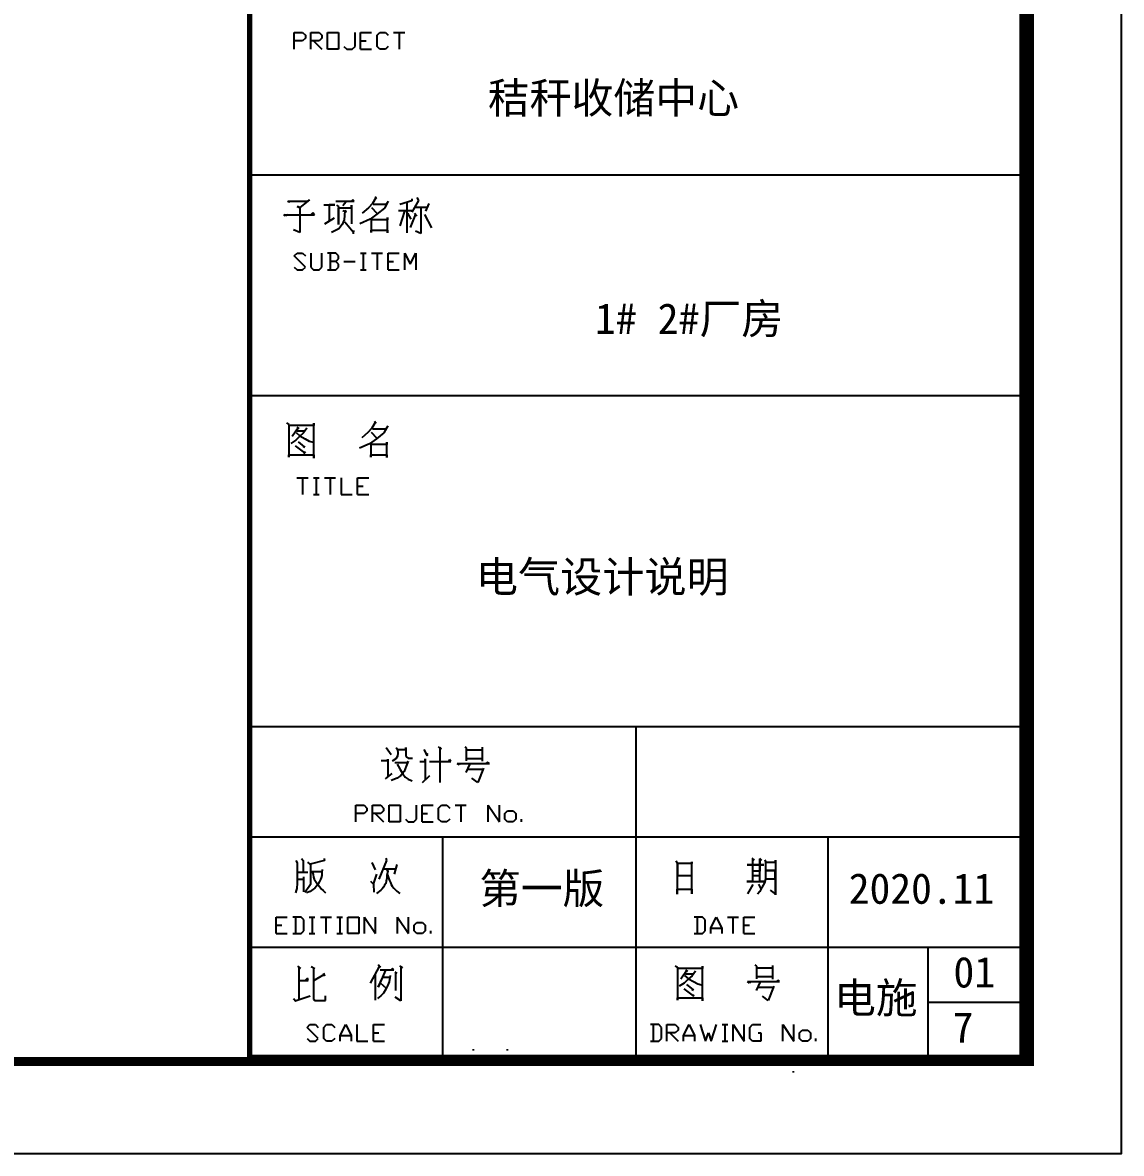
# Model space of a CAD drawing. Extents: x 12152 to 491505, y 111028 to 412681.
# Drawn here: x 74898 to 86846, y 329535 to 341833 of the extents above; entities that cross this region are included whole.
import ezdxf

# ---------------------------------------------------------------- set-up
doc = ezdxf.new("R2010")
doc.units = 0
doc.header["$LTSCALE"] = 1000
doc.header["$MEASUREMENT"] = 0
for name, color, linetype in [('PUB_TITLE', 4, 'Continuous'), ('TEL_TITLE', 7, 'Continuous'), ('TK', 7, 'Continuous')]:
    doc.layers.add(name, color=color, linetype=linetype)
doc.styles.add('图签2', font='', dxfattribs={"height": 1000})
doc.styles.get('图签2').set_extended_font_data('SimSun')

# ---------------------------------------------------------------- blocks, each defined once
blk = doc.blocks.new('A$C79205BDE')
at = {"layer": 'PUB_TITLE'}
for p, q in [((430, 9314), (505, 9314)), ((430, 9164), (430, 9314)), ((505, 9239), (430, 9239)), ((505, 9314), (530, 9289)), ((530, 9264), (505, 9239)), ((530, 9289), (530, 9264)), ((580, 9314), (655, 9314)), ((580, 9164), (580, 9314)), ((655, 9239), (580, 9239)), ((605, 9239), (680, 9164)), ((655, 9314), (680, 9289)), ((680, 9264), (655, 9239)), ((680, 9289), (680, 9264)), ((730, 9314), (830, 9314)), ((730, 9164), (730, 9314)), ((830, 9314), (830, 9164)), ((980, 9189), (980, 9314)), ((1030, 9314), (1130, 9314)), ((1030, 9164), (1030, 9314)), ((1030, 9239), (1080, 9239)), ((1180, 9289), (1205, 9314)), ((1180, 9189), (1180, 9289)), ((1205, 9314), (1255, 9314)), ((1255, 9314), (1280, 9289)), ((1330, 9314), (1430, 9314)), ((1380, 9314), (1380, 9164)), ((830, 9164), (730, 9164)), ((880, 9189), (905, 9164)), ((905, 9164), (955, 9164)), ((955, 9164), (980, 9189)), ((1030, 9164), (1130, 9164)), ((1205, 9164), (1180, 9189)), ((1255, 9164), (1205, 9164)), ((1280, 9189), (1255, 9164)), ((25, 8025), (7025, 8025)), ((567, 7799), (479, 7729)), ((553, 7785), (567, 7799)), ((959, 7799), (948, 7785)), ((973, 7785), (959, 7799)), ((1169, 7816), (1137, 7764)), ((1162, 7827), (1176, 7809)), ((1176, 7809), (1169, 7816)), ((1494, 7806), (1494, 7788)), ((1554, 7792), (1494, 7687)), ((1540, 7820), (1554, 7792)), ((371, 7785), (553, 7785)), ((381, 7774), (371, 7785)), ((392, 7785), (381, 7774)), ((455, 7739), (479, 7729)), ((479, 7729), (455, 7739)), ((479, 7729), (479, 7501)), ((696, 7753), (798, 7753)), ((745, 7753), (745, 7606)), ((798, 7753), (745, 7753)), ((805, 7785), (973, 7785)), ((812, 7750), (829, 7739)), ((829, 7739), (829, 7575)), ((829, 7725), (948, 7725)), ((829, 7575), (829, 7725)), ((899, 7781), (871, 7743)), ((871, 7701), (903, 7690)), ((889, 7697), (882, 7617)), ((903, 7690), (889, 7697)), ((948, 7750), (948, 7582)), ((948, 7725), (948, 7750)), ((1102, 7725), (1046, 7676)), ((1137, 7764), (1102, 7725)), ((1130, 7729), (1179, 7676)), ((1144, 7760), (1263, 7760)), ((1246, 7722), (1179, 7669)), ((1281, 7785), (1246, 7722)), ((1263, 7760), (1281, 7785)), ((1375, 7701), (1494, 7701)), ((1494, 7788), (1386, 7757)), ((1428, 7694), (1386, 7561)), ((1449, 7774), (1449, 7498)), ((1515, 7732), (1638, 7732)), ((1575, 7732), (1575, 7494)), ((1648, 7764), (1620, 7694)), ((336, 7662), (612, 7662)), ((350, 7652), (336, 7662)), ((367, 7666), (350, 7652)), ((598, 7680), (584, 7666)), ((612, 7662), (598, 7680)), ((707, 7582), (794, 7634)), ((745, 7606), (707, 7582)), ((882, 7617), (864, 7575)), ((889, 7599), (962, 7508)), ((1116, 7624), (1025, 7582)), ((1179, 7669), (1116, 7624)), ((1120, 7634), (1127, 7627)), ((1127, 7627), (1127, 7501)), ((1274, 7617), (1134, 7617)), ((1274, 7638), (1274, 7617)), ((1274, 7498), (1274, 7638)), ((1456, 7676), (1487, 7624)), ((1529, 7669), (1480, 7547)), ((1519, 7676), (1540, 7652)), ((1610, 7666), (1673, 7543)), ((479, 7501), (423, 7526)), ((833, 7536), (766, 7501)), ((864, 7575), (833, 7536)), ((966, 7519), (962, 7491)), ((962, 7508), (966, 7519)), ((1127, 7522), (1274, 7522)), ((1127, 7501), (1127, 7522)), ((1274, 7522), (1274, 7498)), ((1575, 7494), (1529, 7515)), ((430, 7289), (455, 7314)), ((530, 7189), (430, 7289)), ((455, 7314), (505, 7314)), ((505, 7314), (530, 7289)), ((580, 7314), (580, 7189)), ((680, 7189), (680, 7314)), ((805, 7314), (730, 7314)), ((755, 7314), (755, 7164)), ((830, 7289), (805, 7314)), ((830, 7264), (830, 7289)), ((1030, 7314), (1080, 7314)), ((1055, 7314), (1055, 7164)), ((1130, 7314), (1230, 7314)), ((1180, 7314), (1180, 7164)), ((1280, 7314), (1380, 7314)), ((1280, 7164), (1280, 7314)), ((1430, 7314), (1480, 7214)), ((1430, 7164), (1430, 7314)), ((1480, 7214), (1530, 7314)), ((1530, 7314), (1530, 7164)), ((430, 7189), (455, 7164)), ((505, 7164), (530, 7189)), ((580, 7189), (605, 7164)), ((655, 7164), (680, 7189)), ((805, 7239), (755, 7239)), ((805, 7239), (830, 7264)), ((830, 7214), (805, 7239)), ((805, 7164), (830, 7189)), ((830, 7189), (830, 7214)), ((880, 7239), (980, 7239)), ((1280, 7239), (1330, 7239)), ((455, 7164), (505, 7164)), ((605, 7164), (655, 7164)), ((730, 7164), (805, 7164)), ((1030, 7164), (1080, 7164)), ((1280, 7164), (1380, 7164)), ((25, 6025), (7025, 6025)), ((359, 5777), (380, 5763)), ((380, 5763), (380, 5465)), ((607, 5752), (380, 5752)), ((607, 5773), (607, 5752)), ((607, 5458), (607, 5773)), ((1164, 5780), (1132, 5728)), ((1157, 5791), (1171, 5773)), ((1171, 5773), (1164, 5780)), ((1276, 5749), (1241, 5686)), ((1258, 5724), (1276, 5749)), ((464, 5731), (411, 5654)), ((474, 5651), (443, 5619)), ((446, 5689), (481, 5658)), ((453, 5738), (471, 5724)), ((453, 5703), (523, 5703)), ((471, 5724), (464, 5731)), ((513, 5686), (474, 5651)), ((481, 5658), (527, 5633)), ((544, 5728), (513, 5686)), ((523, 5703), (544, 5728)), ((1097, 5689), (1041, 5640)), ((1132, 5728), (1097, 5689)), ((1125, 5693), (1174, 5640)), ((1139, 5724), (1258, 5724)), ((1241, 5686), (1174, 5633)), ((443, 5619), (397, 5591)), ((439, 5567), (523, 5504)), ((464, 5605), (520, 5560)), ((523, 5567), (513, 5549)), ((520, 5560), (523, 5567)), ((527, 5633), (565, 5612)), ((565, 5612), (600, 5602)), ((1111, 5588), (1020, 5546)), ((1174, 5633), (1111, 5588)), ((1115, 5598), (1122, 5591)), ((1122, 5591), (1122, 5465)), ((1269, 5581), (1129, 5581)), ((1269, 5602), (1269, 5581)), ((1269, 5462), (1269, 5602)), ((380, 5486), (607, 5486)), ((380, 5465), (380, 5486)), ((530, 5514), (516, 5497)), ((523, 5504), (530, 5514)), ((607, 5486), (607, 5458)), ((1122, 5486), (1269, 5486)), ((1122, 5465), (1122, 5486)), ((1269, 5486), (1269, 5462)), ((454, 5278), (554, 5278)), ((504, 5278), (504, 5128)), ((604, 5278), (654, 5278)), ((629, 5278), (629, 5128)), ((704, 5278), (804, 5278)), ((754, 5278), (754, 5128)), ((854, 5278), (854, 5128)), ((1004, 5278), (1104, 5278)), ((1004, 5128), (1004, 5278)), ((604, 5128), (654, 5128)), ((854, 5128), (954, 5128)), ((1004, 5203), (1054, 5203)), ((1004, 5128), (1104, 5128)), ((25, 3025), (7025, 3025)), ((3524, 3025), (3524, 25)), ((1263, 2833), (1309, 2770)), ((1354, 2833), (1365, 2816)), ((1365, 2816), (1368, 2784)), ((1368, 2784), (1365, 2756)), ((1368, 2816), (1442, 2816)), ((1442, 2833), (1442, 2760)), ((1442, 2816), (1442, 2833)), ((1603, 2816), (1634, 2760)), ((1641, 2770), (1620, 2781)), ((1634, 2760), (1641, 2770)), ((1732, 2844), (1760, 2819)), ((1750, 2833), (1750, 2518)), ((1760, 2819), (1750, 2833)), ((1974, 2840), (1988, 2830)), ((1984, 2812), (2128, 2812)), ((1988, 2830), (1988, 2714)), ((2131, 2837), (2131, 2711)), ((1218, 2718), (1277, 2718)), ((1277, 2728), (1277, 2571)), ((1277, 2718), (1277, 2728)), ((1351, 2732), (1316, 2711)), ((1340, 2697), (1456, 2697)), ((1365, 2756), (1351, 2732)), ((1361, 2683), (1375, 2662)), ((1445, 2665), (1424, 2616)), ((1442, 2760), (1449, 2746)), ((1463, 2711), (1445, 2665)), ((1449, 2746), (1463, 2739)), ((1456, 2697), (1463, 2711)), ((1463, 2739), (1501, 2739)), ((1568, 2707), (1617, 2707)), ((1617, 2732), (1617, 2539)), ((1617, 2707), (1617, 2732)), ((1655, 2707), (1848, 2707)), ((1837, 2725), (1827, 2707)), ((1848, 2707), (1837, 2725)), ((1907, 2690), (2198, 2690)), ((1925, 2676), (1907, 2690)), ((1932, 2686), (1925, 2676)), ((1984, 2735), (2128, 2735)), ((2019, 2686), (1984, 2609)), ((2180, 2700), (2163, 2686)), ((2198, 2690), (2180, 2700)), ((1256, 2550), (1316, 2599)), ((1277, 2571), (1256, 2550)), ((1396, 2581), (1361, 2557)), ((1375, 2662), (1389, 2634)), ((1389, 2634), (1414, 2595)), ((1424, 2616), (1396, 2581)), ((1414, 2595), (1435, 2567)), ((1435, 2567), (1463, 2546)), ((1592, 2518), (1659, 2581)), ((1995, 2637), (2131, 2637)), ((2145, 2648), (2093, 2518)), ((1361, 2557), (1309, 2536)), ((1463, 2546), (1498, 2532)), ((2093, 2518), (2040, 2557)), ((988, 2311), (1063, 2311)), ((988, 2161), (988, 2311)), ((1063, 2311), (1088, 2286)), ((1088, 2261), (1063, 2236)), ((1088, 2286), (1088, 2261)), ((1138, 2311), (1213, 2311)), ((1138, 2161), (1138, 2311)), ((1213, 2311), (1238, 2286)), ((1238, 2261), (1213, 2236)), ((1238, 2286), (1238, 2261)), ((1288, 2311), (1388, 2311)), ((1288, 2161), (1288, 2311)), ((1388, 2311), (1388, 2161)), ((1538, 2186), (1538, 2311)), ((1588, 2311), (1688, 2311)), ((1588, 2161), (1588, 2311)), ((1738, 2286), (1763, 2311)), ((1738, 2186), (1738, 2286)), ((1763, 2311), (1813, 2311)), ((1813, 2311), (1838, 2286)), ((1888, 2311), (1988, 2311)), ((1938, 2311), (1938, 2161)), ((2188, 2311), (2288, 2161)), ((2188, 2161), (2188, 2311)), ((2288, 2161), (2288, 2311)), ((2338, 2236), (2363, 2261)), ((2363, 2261), (2413, 2261)), ((2413, 2261), (2438, 2236)), ((1063, 2236), (988, 2236)), ((1213, 2236), (1138, 2236)), ((1163, 2236), (1238, 2161)), ((1388, 2161), (1288, 2161)), ((1438, 2186), (1463, 2161)), ((1463, 2161), (1513, 2161)), ((1513, 2161), (1538, 2186)), ((1588, 2236), (1638, 2236)), ((1588, 2161), (1688, 2161)), ((1763, 2161), (1738, 2186)), ((1813, 2161), (1763, 2161)), ((1838, 2186), (1813, 2161)), ((2338, 2186), (2338, 2236)), ((2363, 2161), (2338, 2186)), ((2413, 2161), (2363, 2161)), ((2438, 2186), (2413, 2161)), ((2438, 2236), (2438, 2186)), ((2488, 2161), (2488, 2186)), ((25, 2025), (7025, 2025)), ((1774, 2025), (1774, 25)), ((5266, 2025), (5266, 25)), ((443, 1810), (457, 1789)), ((457, 1789), (457, 1589)), ((496, 1827), (510, 1810)), ((510, 1810), (510, 1705)), ((573, 1778), (552, 1796)), ((702, 1810), (573, 1778)), ((576, 1782), (576, 1593)), ((699, 1827), (702, 1810)), ((1133, 1792), (1164, 1726)), ((1266, 1810), (1196, 1642)), ((1259, 1831), (1266, 1810)), ((1360, 1775), (1336, 1687)), ((3886, 1806), (3900, 1785)), ((3900, 1785), (3900, 1505)), ((3903, 1782), (3903, 1673)), ((4033, 1782), (3903, 1782)), ((4033, 1799), (4033, 1782)), ((4033, 1509), (4033, 1799)), ((4533, 1771), (4684, 1771)), ((4649, 1771), (4533, 1771)), ((4575, 1831), (4596, 1813)), ((4582, 1824), (4582, 1621)), ((4596, 1813), (4582, 1824)), ((4645, 1831), (4663, 1813)), ((4649, 1824), (4649, 1771)), ((4649, 1621), (4649, 1824)), ((4649, 1771), (4649, 1715)), ((4684, 1771), (4649, 1771)), ((4694, 1817), (4701, 1799)), ((4701, 1799), (4701, 1642)), ((4701, 1796), (4789, 1796)), ((4789, 1813), (4789, 1498)), ((4789, 1796), (4789, 1813)), ((457, 1705), (552, 1705)), ((461, 1642), (513, 1642)), ((513, 1663), (513, 1526)), ((580, 1712), (681, 1712)), ((594, 1701), (601, 1684)), ((601, 1684), (604, 1659)), ((604, 1659), (611, 1642)), ((611, 1642), (629, 1614)), ((674, 1652), (667, 1638)), ((678, 1673), (674, 1652)), ((681, 1729), (678, 1701)), ((678, 1701), (678, 1673)), ((1147, 1596), (1178, 1687)), ((1234, 1736), (1350, 1736)), ((1269, 1649), (1262, 1624)), ((1269, 1729), (1276, 1715)), ((1276, 1715), (1269, 1673)), ((1269, 1673), (1269, 1649)), ((1273, 1680), (1280, 1663)), ((1280, 1663), (1287, 1645)), ((1287, 1645), (1294, 1628)), ((3903, 1673), (4036, 1673)), ((4575, 1673), (4649, 1673)), ((4649, 1715), (4579, 1715)), ((4701, 1642), (4691, 1607)), ((4708, 1719), (4785, 1719)), ((4789, 1719), (4708, 1719)), ((4785, 1642), (4708, 1642)), ((4785, 1719), (4785, 1642)), ((4789, 1498), (4789, 1719)), ((454, 1558), (447, 1537)), ((457, 1589), (454, 1572)), ((454, 1572), (454, 1558)), ((566, 1575), (524, 1519)), ((576, 1593), (566, 1575)), ((597, 1547), (573, 1530)), ((615, 1561), (597, 1547)), ((632, 1579), (615, 1561)), ((629, 1614), (643, 1593)), ((646, 1600), (632, 1579)), ((643, 1593), (660, 1572)), ((657, 1621), (646, 1600)), ((667, 1638), (657, 1621)), ((660, 1572), (674, 1554)), ((674, 1554), (692, 1537)), ((1119, 1624), (1147, 1596)), ((1147, 1596), (1150, 1523)), ((1213, 1540), (1175, 1512)), ((1227, 1554), (1213, 1540)), ((1238, 1568), (1227, 1554)), ((1248, 1586), (1238, 1568)), ((1259, 1603), (1248, 1586)), ((1262, 1624), (1259, 1603)), ((1294, 1628), (1301, 1610)), ((1301, 1610), (1308, 1593)), ((1308, 1593), (1318, 1579)), ((1318, 1579), (1332, 1561)), ((1332, 1561), (1343, 1547)), ((1343, 1547), (1360, 1533)), ((3900, 1551), (4033, 1551)), ((3900, 1505), (3900, 1551)), ((4033, 1551), (4033, 1509)), ((4530, 1621), (4691, 1621)), ((4582, 1621), (4530, 1621)), ((4586, 1593), (4537, 1509)), ((4635, 1596), (4656, 1554)), ((4691, 1621), (4649, 1621)), ((4666, 1565), (4649, 1530)), ((4691, 1607), (4666, 1565)), ((4743, 1540), (4789, 1505)), ((447, 1537), (440, 1516)), ((573, 1530), (541, 1516)), ((692, 1537), (713, 1516)), ((1360, 1533), (1385, 1512)), ((4649, 1530), (4628, 1505)), ((266, 1298), (366, 1298)), ((266, 1148), (266, 1298)), ((491, 1298), (416, 1298)), ((441, 1298), (441, 1148)), ((516, 1273), (491, 1298)), ((516, 1173), (516, 1273)), ((566, 1298), (616, 1298)), ((591, 1298), (591, 1148)), ((666, 1298), (766, 1298)), ((716, 1298), (716, 1148)), ((816, 1298), (866, 1298)), ((841, 1298), (841, 1148)), ((916, 1298), (1016, 1298)), ((916, 1148), (916, 1298)), ((1016, 1298), (1016, 1148)), ((1066, 1298), (1166, 1148)), ((1066, 1148), (1066, 1298)), ((1166, 1148), (1166, 1298)), ((1366, 1298), (1466, 1148)), ((1366, 1148), (1366, 1298)), ((1466, 1148), (1466, 1298)), ((1516, 1223), (1541, 1248)), ((1541, 1248), (1591, 1248)), ((1591, 1248), (1616, 1223)), ((4129, 1298), (4054, 1298)), ((4079, 1298), (4079, 1148)), ((4154, 1273), (4129, 1298)), ((4154, 1173), (4154, 1273)), ((4204, 1198), (4254, 1298)), ((4254, 1298), (4304, 1198)), ((4354, 1298), (4454, 1298)), ((4404, 1298), (4404, 1148)), ((4504, 1298), (4604, 1298)), ((4504, 1148), (4504, 1298)), ((266, 1223), (316, 1223)), ((266, 1148), (366, 1148)), ((416, 1148), (491, 1148)), ((491, 1148), (516, 1173)), ((566, 1148), (616, 1148)), ((816, 1148), (866, 1148)), ((1016, 1148), (916, 1148)), ((1516, 1173), (1516, 1223)), ((1541, 1148), (1516, 1173)), ((1591, 1148), (1541, 1148)), ((1616, 1173), (1591, 1148)), ((1616, 1223), (1616, 1173)), ((1666, 1148), (1666, 1173)), ((4054, 1148), (4129, 1148)), ((4129, 1148), (4154, 1173)), ((4204, 1198), (4304, 1198)), ((4204, 1148), (4204, 1198)), ((4304, 1198), (4304, 1148)), ((4504, 1223), (4554, 1223)), ((4504, 1148), (4604, 1148)), ((25, 1025), (7025, 1025)), ((6172, 1025), (6172, 25)), ((458, 853), (486, 832)), ((472, 839), (472, 549)), ((584, 850), (616, 832)), ((605, 839), (605, 556)), ((1200, 850), (1116, 699)), ((1190, 867), (1211, 843)), ((1211, 843), (1200, 850)), ((1319, 832), (1309, 818)), ((1333, 818), (1319, 832)), ((1382, 857), (1410, 839)), ((1396, 846), (1396, 538)), ((1410, 839), (1396, 846)), ((3880, 857), (3901, 843)), ((3901, 843), (3901, 545)), ((4128, 832), (3901, 832)), ((4128, 853), (4128, 832)), ((4128, 538), (4128, 853)), ((4604, 864), (4618, 853)), ((4615, 836), (4758, 836)), ((4618, 853), (4618, 738)), ((4762, 860), (4762, 734)), ((472, 724), (556, 724)), ((549, 745), (528, 724)), ((556, 724), (549, 745)), ((700, 776), (605, 720)), ((693, 790), (703, 762)), ((1162, 776), (1162, 545)), ((1256, 815), (1190, 661)), ((1190, 661), (1232, 752)), ((1207, 818), (1333, 818)), ((1232, 752), (1295, 752)), ((1298, 769), (1288, 710)), ((1340, 801), (1358, 787)), ((1347, 790), (1347, 633)), ((1358, 787), (1347, 790)), ((3985, 811), (3932, 734)), ((3995, 731), (3964, 699)), ((3967, 769), (4002, 738)), ((3974, 818), (3992, 804)), ((3974, 783), (4044, 783)), ((3992, 804), (3985, 811)), ((4034, 766), (3995, 731)), ((4002, 738), (4048, 713)), ((4065, 808), (4034, 766)), ((4044, 783), (4065, 808)), ((4615, 759), (4758, 759)), ((4811, 724), (4793, 710)), ((4828, 713), (4811, 724)), ((1207, 703), (1263, 654)), ((1260, 643), (1239, 608)), ((1274, 675), (1260, 643)), ((1288, 710), (1274, 675)), ((3964, 699), (3918, 671)), ((3960, 647), (4044, 584)), ((3985, 685), (4041, 640)), ((4044, 647), (4034, 629)), ((4041, 640), (4044, 647)), ((4048, 713), (4086, 692)), ((4086, 692), (4121, 682)), ((4538, 713), (4828, 713)), ((4555, 699), (4538, 713)), ((4562, 710), (4555, 699)), ((4650, 710), (4615, 633)), ((4625, 661), (4762, 661)), ((4776, 671), (4723, 542)), ((423, 559), (444, 535)), ((437, 538), (574, 584)), ((605, 556), (605, 549)), ((605, 549), (619, 542)), ((619, 542), (714, 542)), ((714, 542), (714, 584)), ((1214, 584), (1183, 559)), ((1239, 608), (1214, 584)), ((1396, 538), (1344, 573)), ((3901, 566), (4128, 566)), ((3901, 545), (3901, 566)), ((4051, 594), (4037, 577)), ((4044, 584), (4051, 594)), ((4128, 566), (4128, 538)), ((4723, 542), (4671, 580)), ((6172, 525), (7025, 525)), ((546, 298), (571, 323)), ((571, 323), (621, 323)), ((621, 323), (646, 298)), ((696, 298), (721, 323)), ((721, 323), (771, 323)), ((771, 323), (796, 298)), ((846, 223), (896, 323)), ((896, 323), (946, 223)), ((996, 323), (996, 173)), ((1146, 323), (1246, 323)), ((1146, 173), (1146, 323)), ((3732, 323), (3657, 323)), ((3682, 323), (3682, 173)), ((3757, 298), (3732, 323)), ((3807, 323), (3882, 323)), ((3807, 173), (3807, 323)), ((3882, 323), (3907, 298)), ((3957, 223), (4007, 323)), ((4007, 323), (4057, 223)), ((4107, 323), (4157, 173)), ((4207, 173), (4257, 323)), ((4307, 323), (4357, 323)), ((4332, 323), (4332, 173)), ((4407, 323), (4507, 173)), ((4407, 173), (4407, 323)), ((4507, 173), (4507, 323)), ((4557, 298), (4582, 323)), ((4582, 323), (4657, 323)), ((4857, 323), (4957, 173)), ((4857, 173), (4857, 323)), ((4957, 173), (4957, 323)), ((646, 198), (546, 298)), ((696, 198), (696, 298)), ((846, 223), (946, 223)), ((846, 173), (846, 223)), ((946, 223), (946, 173)), ((1146, 248), (1196, 248)), ((3757, 198), (3757, 298)), ((3882, 248), (3807, 248)), ((3832, 248), (3907, 173)), ((3907, 273), (3882, 248)), ((3907, 298), (3907, 273)), ((3957, 223), (4057, 223)), ((3957, 173), (3957, 223)), ((4057, 223), (4057, 173)), ((4157, 173), (4182, 248)), ((4182, 248), (4207, 173)), ((4557, 198), (4557, 298)), ((4632, 248), (4657, 248)), ((4657, 248), (4657, 173)), ((5007, 248), (5032, 273)), ((5007, 198), (5007, 248)), ((5032, 273), (5082, 273)), ((5082, 273), (5107, 248)), ((5107, 248), (5107, 198)), ((546, 198), (571, 173)), ((571, 173), (621, 173)), ((621, 173), (646, 198)), ((721, 173), (696, 198)), ((771, 173), (721, 173)), ((796, 198), (771, 173)), ((996, 173), (1096, 173)), ((1146, 173), (1246, 173)), ((3657, 173), (3732, 173)), ((3732, 173), (3757, 198)), ((4307, 173), (4357, 173)), ((4582, 173), (4557, 198)), ((4657, 173), (4582, 173)), ((5032, 173), (5007, 198)), ((5082, 173), (5032, 173)), ((5107, 198), (5082, 173)), ((5157, 173), (5157, 198))]:
    blk.add_line(p, q, dxfattribs=at)
at = {"layer": 'PUB_TITLE', "const_width": 50}
blk.add_lwpolyline([(25, 25), (25, 12025), (7025, 12025), (7025, 25)], close=True, dxfattribs=at)
at = {"layer": 'PUB_TITLE', "color": 6, "style": '图签2'}
for s, p in [('秸秆收储中心', (2182, 8582)), ('1# 2#厂房', (3154, 6582))]:
    blk.add_text(s, height=278.4, dxfattribs=at).set_placement(p)
at = {"layer": 'PUB_TITLE', "style": '图签2'}
for s, height, p in [('第一版', 276.9, (2106, 1418)), ('2020.11', 276.9, (5454, 1418)), ('电施', 276.9, (5322, 427)), ('7', 277, (6395, 159))]:
    blk.add_text(s, height=height, dxfattribs=at).set_placement(p)

msp = doc.modelspace()

# ---------------------------------------------------------------- linework, layer by layer
at = {"color": 7}
msp.add_line((85845.9, 330534.9), (85845.9, 359655.2), dxfattribs=at)
msp.add_line((79758, 330534.9), (85845.9, 330534.9))
msp.add_line((79758, 330534.9), (85845.9, 330534.9))
at = {"layer": 'TEL_TITLE'}
msp.add_lwpolyline([(12545.9, 329534.9), (86845.9, 329534.9), (86845.9, 371534.9), (12545.9, 371534.9)], close=True, dxfattribs=at)
at = {"layer": 'TEL_TITLE', "const_width": 100}
msp.add_lwpolyline([(15045.9, 330534.9), (85845.9, 330534.9), (85845.9, 370534.9), (15045.9, 370534.9)], close=True, dxfattribs=at)
at = {"layer": 'TK', "color": 55}
msp.add_line((83277.8, 330429.4), (83277.8, 330416.2), dxfattribs=at)
at = {"layer": 'TK', "color": 55, "linetype": 'Continuous', "lineweight": 25}
for points in [[(79802.7, 330655.2), (79802.7, 330669.5)], [(80169.2, 330655.2), (80169.2, 330669.5)]]:
    msp.add_lwpolyline(points, dxfattribs=at)

# ---------------------------------------------------------------- block references
at = {"xscale": 1.199999999953434, "yscale": 1.199999999953434, "zscale": 1.199999999953434}
msp.add_blockref('A$C79205BDE', (77336.5, 330547.9), dxfattribs=at)

# ---------------------------------------------------------------- texts
at = {"layer": 'PUB_TITLE', "style": '图签2'}
for s, height, p in [('电气设计说明', 336, (79826, 335638.1)), ('01', 334.13, (85019.4, 331339.1))]:
    msp.add_text(s, height=height, dxfattribs=at).set_placement(p)

doc.saveas('drawing.dxf')
